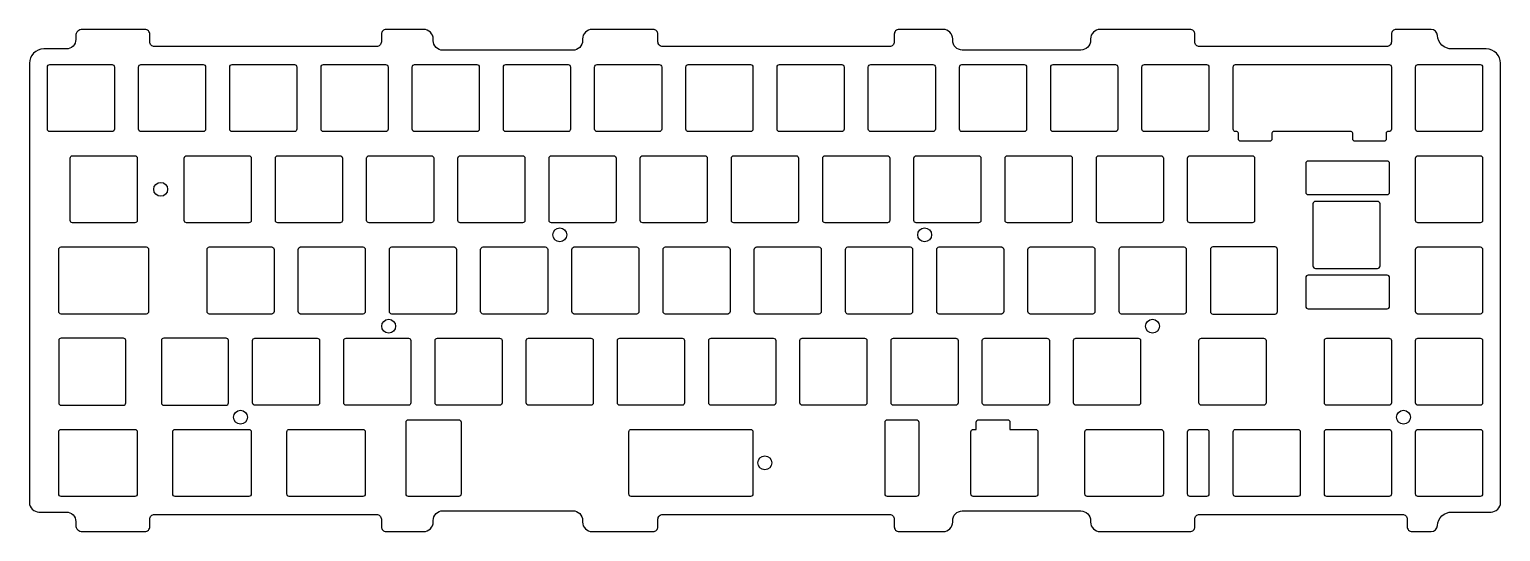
# Model space of a CAD drawing. Header units: millimetres. Extents: x 0 to 307, y 0 to 105.
import ezdxf

# ---------------------------------------------------------------- set-up
doc = ezdxf.new("R2010")
doc.units = ezdxf.units.MM
doc.layers.get('0').update_dxf_attribs({"linetype": 'CONTINUOUS'})

msp = doc.modelspace()

# ---------------------------------------------------------------- linework, layer by layer
for points in [[(115.52, 102.55, -0.414214), (113.52, 100.55), (86.33, 100.55, -0.414214), (84.33, 102.55), (84.33, 102.9, 0.414214), (82.33, 104.9), (74.5, 104.9, 0.414214), (73.5, 103.9), (73.5, 102.32, -0.414214), (72.5, 101.32), (26.14, 101.32, -0.414214), (25.14, 102.32), (25.14, 103.9, 0.414214), (24.14, 104.9), (11.04, 104.9, 0.414214), (9.69, 103.55), (9.69, 102.82, -0.414214), (7.69, 100.82), (3, 100.82, 0.414214), (0, 97.82), (0, 6.08, 0.414214), (2, 4.08), (7.69, 4.08, -0.414214), (9.69, 2.08), (9.69, 1.35, 0.414214), (11.04, 0), (24.14, 0, 0.414214), (25.14, 1), (25.14, 2.58, -0.414214), (26.14, 3.58), (72.5, 3.58, -0.414214), (73.5, 2.58), (73.5, 1, 0.414214), (74.5, 0), (82.33, 0, 0.414214), (84.33, 2), (84.33, 2.35, -0.414214), (86.33, 4.35), (113.52, 4.35, -0.414214), (115.52, 2.35), (115.52, 2, 0.414214), (117.52, 0), (130.26, 0, 0.414214), (131.26, 1), (131.26, 2.58, -0.414214), (132.26, 3.58), (179.63, 3.58, -0.414214), (180.62, 2.58), (180.62, 1, 0.414214), (181.62, 0), (190.83, 0, 0.414214), (192.83, 2), (192.83, 2.3, -0.414214), (194.83, 4.3), (219.62, 4.3, -0.414214), (221.62, 2.3), (221.62, 2, 0.414214), (223.62, 0), (242.39, 0, 0.414214), (243.39, 1), (243.39, 2.58, -0.414214), (244.39, 3.58), (286.75, 3.58, -0.414214), (287.75, 2.58), (287.75, 1, 0.414214), (288.75, 0), (292.72, 0, 0.396255), (294.07, 1.27, -0.396255), (297.06, 4.08), (305.25, 4.08, 0.414214), (307.25, 6.08), (307.25, 97.82, 0.414214), (304.25, 100.82), (297.06, 100.82, -0.396255), (294.07, 103.63, 0.396255), (292.72, 104.9), (285.45, 104.9, 0.414214), (284.45, 103.9), (284.45, 102.32, -0.414214), (283.45, 101.32), (244.39, 101.32, -0.414214), (243.39, 102.32), (243.39, 103.9, 0.414214), (242.39, 104.9), (223.62, 104.9, 0.414214), (221.62, 102.9), (221.62, 102.6, -0.414214), (219.62, 100.6), (194.83, 100.6, -0.414214), (192.83, 102.6), (192.83, 102.9, 0.414214), (190.83, 104.9), (181.62, 104.9, 0.414214), (180.62, 103.9), (180.62, 102.32, -0.414214), (179.63, 101.32), (132.26, 101.32, -0.414214), (131.26, 102.32), (131.26, 103.9, 0.414214), (130.26, 104.9), (117.52, 104.9, 0.414214), (115.52, 102.9)], [(3.75, 97.05, -0.414214), (4.25, 97.55), (17.25, 97.55, -0.414214), (17.75, 97.05), (17.75, 84.05, -0.414214), (17.25, 83.55), (4.25, 83.55, -0.414214), (3.75, 84.05)], [(23.3, 83.55, -0.414214), (22.8, 84.05), (22.8, 97.05, -0.414214), (23.3, 97.55), (36.3, 97.55, -0.414214), (36.8, 97.05), (36.8, 84.05, -0.414214), (36.3, 83.55)], [(55.85, 97.05), (55.85, 84.05, -0.414214), (55.35, 83.55), (42.35, 83.55, -0.414214), (41.85, 84.05), (41.85, 97.05, -0.414214), (42.35, 97.55), (55.35, 97.55, -0.414214)], [(61.4, 97.55), (74.4, 97.55, -0.414214), (74.9, 97.05), (74.9, 84.05, -0.414214), (74.4, 83.55), (61.4, 83.55, -0.414214), (60.9, 84.05), (60.9, 97.05, -0.414214)], [(79.95, 97.05, -0.414214), (80.45, 97.55), (93.45, 97.55, -0.414214), (93.95, 97.05), (93.95, 84.05, -0.414214), (93.45, 83.55), (80.45, 83.55, -0.414214), (79.95, 84.05)], [(113, 97.05), (113, 84.05, -0.414214), (112.5, 83.55), (99.5, 83.55, -0.414214), (99, 84.05), (99, 97.05, -0.414214), (99.5, 97.55), (112.5, 97.55, -0.414214)], [(131.55, 83.55), (118.55, 83.55, -0.414214), (118.05, 84.05), (118.05, 97.05, -0.414214), (118.55, 97.55), (131.55, 97.55, -0.414214), (132.05, 97.05), (132.05, 84.05, -0.414214)], [(150.6, 97.55, -0.414214), (151.1, 97.05), (151.1, 84.05, -0.414214), (150.6, 83.55), (137.6, 83.55, -0.414214), (137.1, 84.05), (137.1, 97.05, -0.414214), (137.6, 97.55)], [(156.65, 83.55, -0.414214), (156.15, 84.05), (156.15, 97.05, -0.414214), (156.65, 97.55), (169.65, 97.55, -0.414214), (170.15, 97.05), (170.15, 84.05, -0.414214), (169.65, 83.55)], [(189.2, 84.05, -0.414214), (188.7, 83.55), (175.7, 83.55, -0.414214), (175.2, 84.05), (175.2, 97.05, -0.414214), (175.7, 97.55), (188.7, 97.55, -0.414214), (189.2, 97.05)], [(207.75, 97.55, -0.414214), (208.25, 97.05), (208.25, 84.05, -0.414214), (207.75, 83.55), (194.75, 83.55, -0.414214), (194.25, 84.05), (194.25, 97.05, -0.414214), (194.75, 97.55)], [(213.8, 97.55), (226.8, 97.55, -0.414214), (227.3, 97.05), (227.3, 84.05, -0.414214), (226.8, 83.55), (213.8, 83.55, -0.414214), (213.3, 84.05), (213.3, 97.05, -0.414214)], [(232.85, 83.55, -0.414214), (232.35, 84.05), (232.35, 97.05, -0.414214), (232.85, 97.55), (245.85, 97.55, -0.414214), (246.35, 97.05), (246.35, 84.05, -0.414214), (245.85, 83.55)], [(259.49, 83.25), (259.49, 82.05, -0.414214), (258.99, 81.55), (252.99, 81.55, -0.414214), (252.49, 82.05), (252.49, 83.25, 0.414214), (252.19, 83.55), (251.9, 83.55, -0.414214), (251.4, 84.05), (251.4, 97.05, -0.414214), (251.9, 97.55), (283.95, 97.55, -0.414214), (284.45, 97.05), (284.45, 84.05, -0.414214), (283.95, 83.55), (283.66, 83.55, 0.414214), (283.36, 83.25), (283.36, 82.05, -0.414214), (282.86, 81.55), (276.86, 81.55, -0.414214), (276.36, 82.05), (276.36, 83.25, 0.414214), (276.06, 83.55), (259.79, 83.55, 0.414214)], [(289.5, 84.05), (289.5, 97.05, -0.414214), (290, 97.55), (303, 97.55, -0.414214), (303.5, 97.05), (303.5, 84.05, -0.414214), (303, 83.55), (290, 83.55, -0.414214)], [(8.51, 78, -0.414214), (9.01, 78.5), (22.01, 78.5, -0.414214), (22.51, 78), (22.51, 65, -0.414214), (22.01, 64.5), (9.01, 64.5, -0.414214), (8.51, 65)], [(46.33, 78), (46.33, 65, -0.414214), (45.83, 64.5), (32.83, 64.5, -0.414214), (32.33, 65), (32.33, 78, -0.414214), (32.83, 78.5), (45.83, 78.5, -0.414214)], [(64.88, 64.5), (51.88, 64.5, -0.414214), (51.37, 65), (51.37, 78, -0.414214), (51.88, 78.5), (64.88, 78.5, -0.414214), (65.38, 78), (65.38, 65, -0.414214)], [(70.93, 78.5), (83.93, 78.5, -0.414214), (84.43, 78), (84.43, 65, -0.414214), (83.93, 64.5), (70.93, 64.5, -0.414214), (70.43, 65), (70.43, 78, -0.414214)], [(89.98, 64.5, -0.414214), (89.48, 65), (89.48, 78, -0.414214), (89.98, 78.5), (102.97, 78.5, -0.414214), (103.48, 78), (103.48, 65, -0.414214), (102.97, 64.5)], [(109.03, 78.5), (122.03, 78.5, -0.414214), (122.53, 78), (122.53, 65, -0.414214), (122.03, 64.5), (109.03, 64.5, -0.414214), (108.53, 65), (108.53, 78, -0.414214)], [(128.08, 78.5), (141.08, 78.5, -0.414214), (141.58, 78), (141.58, 65, -0.414214), (141.08, 64.5), (128.08, 64.5, -0.414214), (127.57, 65), (127.57, 78, -0.414214)], [(160.62, 78), (160.62, 65, -0.414214), (160.12, 64.5), (147.12, 64.5, -0.414214), (146.62, 65), (146.62, 78, -0.414214), (147.12, 78.5), (160.12, 78.5, -0.414214)], [(179.67, 65, -0.414214), (179.18, 64.5), (166.18, 64.5, -0.414214), (165.68, 65), (165.68, 78, -0.414214), (166.18, 78.5), (179.18, 78.5, -0.414214), (179.67, 78)], [(198.23, 64.5), (185.23, 64.5, -0.414214), (184.72, 65), (184.72, 78, -0.414214), (185.23, 78.5), (198.23, 78.5, -0.414214), (198.73, 78), (198.73, 65, -0.414214)], [(204.28, 78.5), (217.28, 78.5, -0.414214), (217.78, 78), (217.78, 65, -0.414214), (217.28, 64.5), (204.28, 64.5, -0.414214), (203.78, 65), (203.78, 78, -0.414214)], [(222.83, 65), (222.83, 78, -0.414214), (223.33, 78.5), (236.32, 78.5, -0.414214), (236.82, 78), (236.82, 65, -0.414214), (236.32, 64.5), (223.33, 64.5, -0.414214)], [(255.88, 65, -0.414214), (255.38, 64.5), (242.38, 64.5, -0.414214), (241.87, 65), (241.87, 78, -0.414214), (242.38, 78.5), (255.38, 78.5, -0.414214), (255.88, 78)], [(283.57, 77.41), (267.07, 77.41, 0.414214), (266.57, 76.91), (266.57, 70.91, 0.414214), (267.07, 70.41), (283.57, 70.41, 0.414214), (284.07, 70.91), (284.07, 76.91, 0.414214)], [(303.5, 65, -0.414214), (303, 64.5), (290, 64.5, -0.414214), (289.5, 65), (289.5, 78, -0.414214), (290, 78.5), (303, 78.5, -0.414214), (303.5, 78)], [(281.57, 54.98, 0.414214), (282.07, 55.48), (282.07, 68.48, 0.414214), (281.57, 68.98), (268.57, 68.98, 0.414214), (268.07, 68.48), (268.07, 55.48, 0.414214), (268.57, 54.98)], [(6.63, 45.45, -0.414214), (6.13, 45.95), (6.13, 58.95, -0.414214), (6.63, 59.45), (24.39, 59.45, -0.414214), (24.89, 58.95), (24.89, 45.95, -0.414214), (24.39, 45.45)], [(37.09, 45.95), (37.09, 58.95, -0.414214), (37.59, 59.45), (50.59, 59.45, -0.414214), (51.09, 58.95), (51.09, 45.95, -0.414214), (50.59, 45.45), (37.59, 45.45, -0.414214)], [(56.14, 45.95), (56.14, 58.95, -0.414214), (56.64, 59.45), (69.64, 59.45, -0.414214), (70.14, 58.95), (70.14, 45.95, -0.414214), (69.64, 45.45), (56.64, 45.45, -0.414214)], [(75.19, 45.95), (75.19, 58.95, -0.414214), (75.69, 59.45), (88.69, 59.45, -0.414214), (89.19, 58.95), (89.19, 45.95, -0.414214), (88.69, 45.45), (75.69, 45.45, -0.414214)], [(94.24, 45.95), (94.24, 58.95, -0.414214), (94.74, 59.45), (107.74, 59.45, -0.414214), (108.24, 58.95), (108.24, 45.95, -0.414214), (107.74, 45.45), (94.74, 45.45, -0.414214)], [(126.79, 59.45, -0.414214), (127.29, 58.95), (127.29, 45.95, -0.414214), (126.79, 45.45), (113.79, 45.45, -0.414214), (113.29, 45.95), (113.29, 58.95, -0.414214), (113.79, 59.45)], [(146.34, 58.95), (146.34, 45.95, -0.414214), (145.84, 45.45), (132.84, 45.45, -0.414214), (132.34, 45.95), (132.34, 58.95, -0.414214), (132.84, 59.45), (145.84, 59.45, -0.414214)], [(165.39, 58.95), (165.39, 45.95, -0.414214), (164.89, 45.45), (151.89, 45.45, -0.414214), (151.39, 45.95), (151.39, 58.95, -0.414214), (151.89, 59.45), (164.89, 59.45, -0.414214)], [(170.44, 58.95, -0.414214), (170.94, 59.45), (183.94, 59.45, -0.414214), (184.44, 58.95), (184.44, 45.95, -0.414214), (183.94, 45.45), (170.94, 45.45, -0.414214), (170.44, 45.95)], [(189.49, 45.95), (189.49, 58.95, -0.414214), (189.99, 59.45), (202.99, 59.45, -0.414214), (203.49, 58.95), (203.49, 45.95, -0.414214), (202.99, 45.45), (189.99, 45.45, -0.414214)], [(208.54, 45.95), (208.54, 58.95, -0.414214), (209.04, 59.45), (222.04, 59.45, -0.414214), (222.54, 58.95), (222.54, 45.95, -0.414214), (222.04, 45.45), (209.04, 45.45, -0.414214)], [(228.09, 59.45), (241.09, 59.45, -0.414214), (241.59, 58.95), (241.59, 45.95, -0.414214), (241.09, 45.45), (228.09, 45.45, -0.414214), (227.59, 45.95), (227.59, 58.95, -0.414214)], [(260.14, 45.45, 0.414214), (260.64, 45.95), (260.64, 58.95, 0.414214), (260.14, 59.45), (247.14, 59.45, 0.414214), (246.64, 58.95), (246.64, 45.95, 0.414214), (247.14, 45.45)], [(289.5, 45.95), (289.5, 58.95, -0.414214), (290, 59.45), (303, 59.45, -0.414214), (303.5, 58.95), (303.5, 45.95, -0.414214), (303, 45.45), (290, 45.45, -0.414214)], [(266.57, 53.04), (266.57, 47.04, 0.414214), (267.07, 46.54), (283.57, 46.54, 0.414214), (284.07, 47.04), (284.07, 53.04, 0.414214), (283.57, 53.54), (267.07, 53.54, 0.414214)], [(6.13, 26.9, 0.414214), (6.63, 26.4), (19.63, 26.4, 0.414214), (20.13, 26.9), (20.13, 39.9, 0.414214), (19.63, 40.4), (6.63, 40.4, 0.414214), (6.13, 39.9)], [(28.06, 26.4), (41.06, 26.4, 0.414214), (41.56, 26.9), (41.56, 39.9, 0.414214), (41.06, 40.4), (28.06, 40.4, 0.414214), (27.56, 39.9), (27.56, 26.9, 0.414214)], [(60.11, 40.4, -0.414214), (60.61, 39.9), (60.61, 26.9, -0.414214), (60.11, 26.4), (47.11, 26.4, -0.414214), (46.61, 26.9), (46.61, 39.9, -0.414214), (47.11, 40.4)], [(65.66, 26.9), (65.66, 39.9, -0.414214), (66.16, 40.4), (79.16, 40.4, -0.414214), (79.66, 39.9), (79.66, 26.9, -0.414214), (79.16, 26.4), (66.16, 26.4, -0.414214)], [(85.21, 40.4), (98.21, 40.4, -0.414214), (98.71, 39.9), (98.71, 26.9, -0.414214), (98.21, 26.4), (85.21, 26.4, -0.414214), (84.71, 26.9), (84.71, 39.9, -0.414214)], [(117.26, 40.4, -0.414214), (117.76, 39.9), (117.76, 26.9, -0.414214), (117.26, 26.4), (104.26, 26.4, -0.414214), (103.76, 26.9), (103.76, 39.9, -0.414214), (104.26, 40.4)], [(122.81, 39.9, -0.414214), (123.31, 40.4), (136.31, 40.4, -0.414214), (136.81, 39.9), (136.81, 26.9, -0.414214), (136.31, 26.4), (123.31, 26.4, -0.414214), (122.81, 26.9)], [(155.86, 39.9), (155.86, 26.9, -0.414214), (155.36, 26.4), (142.36, 26.4, -0.414214), (141.86, 26.9), (141.86, 39.9, -0.414214), (142.36, 40.4), (155.36, 40.4, -0.414214)], [(174.91, 39.9), (174.91, 26.9, -0.414214), (174.41, 26.4), (161.41, 26.4, -0.414214), (160.91, 26.9), (160.91, 39.9, -0.414214), (161.41, 40.4), (174.41, 40.4, -0.414214)], [(193.96, 39.9), (193.96, 26.9, -0.414214), (193.46, 26.4), (180.46, 26.4, -0.414214), (179.96, 26.9), (179.96, 39.9, -0.414214), (180.46, 40.4), (193.46, 40.4, -0.414214)], [(212.51, 40.4, -0.414214), (213.01, 39.9), (213.01, 26.9, -0.414214), (212.51, 26.4), (199.51, 26.4, -0.414214), (199.01, 26.9), (199.01, 39.9, -0.414214), (199.51, 40.4)], [(218.56, 40.4), (231.56, 40.4, -0.414214), (232.06, 39.9), (232.06, 26.9, -0.414214), (231.56, 26.4), (218.56, 26.4, -0.414214), (218.06, 26.9), (218.06, 39.9, -0.414214)], [(244.76, 26.4, -0.414214), (244.26, 26.9), (244.26, 39.9, -0.414214), (244.76, 40.4), (257.76, 40.4, -0.414214), (258.26, 39.9), (258.26, 26.9, -0.414214), (257.76, 26.4)], [(270.45, 26.9), (270.45, 39.9, -0.414214), (270.95, 40.4), (283.95, 40.4, -0.414214), (284.45, 39.9), (284.45, 26.9, -0.414214), (283.95, 26.4), (270.95, 26.4, -0.414214)], [(303, 26.4), (290, 26.4, -0.414214), (289.5, 26.9), (289.5, 39.9, -0.414214), (290, 40.4), (303, 40.4, -0.414214), (303.5, 39.9), (303.5, 26.9, -0.414214)], [(79.16, 7.35, -0.414214), (78.66, 7.85), (78.66, 22.85, -0.414214), (79.16, 23.35), (89.66, 23.35, -0.414214), (90.16, 22.85), (90.16, 7.85, -0.414214), (89.66, 7.35)], [(179.19, 7.35, -0.414214), (178.69, 7.85), (178.69, 22.85, -0.414214), (179.19, 23.35), (185.23, 23.35, -0.414214), (185.73, 22.85), (185.73, 7.85, -0.414214), (185.23, 7.35)], [(210.13, 7.35), (197.13, 7.35, -0.414214), (196.63, 7.85), (196.63, 20.85, -0.414214), (197.13, 21.35), (197.74, 21.35), (197.74, 22.85, -0.414214), (198.24, 23.35), (204.28, 23.35, -0.414214), (204.78, 22.85), (204.78, 21.35), (210.13, 21.35, -0.414214), (210.63, 20.85), (210.63, 7.85, -0.414214)], [(22.01, 21.35, -0.414214), (22.51, 20.85), (22.51, 7.85, -0.414214), (22.01, 7.35), (6.63, 7.35, -0.414214), (6.13, 7.85), (6.13, 20.85, -0.414214), (6.63, 21.35)], [(45.83, 21.35, -0.414214), (46.33, 20.85), (46.33, 7.85, -0.414214), (45.83, 7.35), (30.44, 7.35, -0.414214), (29.94, 7.85), (29.94, 20.85, -0.414214), (30.44, 21.35)], [(69.64, 7.35), (54.26, 7.35, -0.414214), (53.76, 7.85), (53.76, 20.85, -0.414214), (54.26, 21.35), (69.64, 21.35, -0.414214), (70.14, 20.85), (70.14, 7.85, -0.414214)], [(150.6, 21.35, -0.414214), (151.1, 20.85), (151.1, 7.85, -0.414214), (150.6, 7.35), (125.69, 7.35, -0.414214), (125.19, 7.85), (125.19, 20.85, -0.414214), (125.69, 21.35)], [(220.94, 21.35), (236.32, 21.35, -0.414214), (236.82, 20.85), (236.82, 7.85, -0.414214), (236.32, 7.35), (220.94, 7.35, -0.414214), (220.44, 7.85), (220.44, 20.85, -0.414214)], [(242.38, 21.35), (245.85, 21.35, -0.414214), (246.35, 20.85), (246.35, 7.85, -0.414214), (245.85, 7.35), (242.38, 7.35, -0.414214), (241.87, 7.85), (241.87, 20.85, -0.414214)], [(264.9, 7.35), (251.9, 7.35, -0.414214), (251.4, 7.85), (251.4, 20.85, -0.414214), (251.9, 21.35), (264.9, 21.35, -0.414214), (265.4, 20.85), (265.4, 7.85, -0.414214)], [(270.95, 21.35), (283.95, 21.35, -0.414214), (284.45, 20.85), (284.45, 7.85, -0.414214), (283.95, 7.35), (270.95, 7.35, -0.414214), (270.45, 7.85), (270.45, 20.85, -0.414214)], [(303.5, 20.85), (303.5, 7.85, -0.414214), (303, 7.35), (290, 7.35, -0.414214), (289.5, 7.85), (289.5, 20.85, -0.414214), (290, 21.35), (303, 21.35, -0.414214)]]:
    msp.add_lwpolyline(points, format="xyb", close=True)
for centre in [(27.42, 71.5), (110.76, 61.98), (186.96, 61.98), (75.03, 42.89), (234.54, 42.89), (44.09, 23.88), (286.97, 23.88), (153.59, 14.35)]:
    msp.add_circle(centre, 1.45)

doc.saveas('drawing.dxf')
